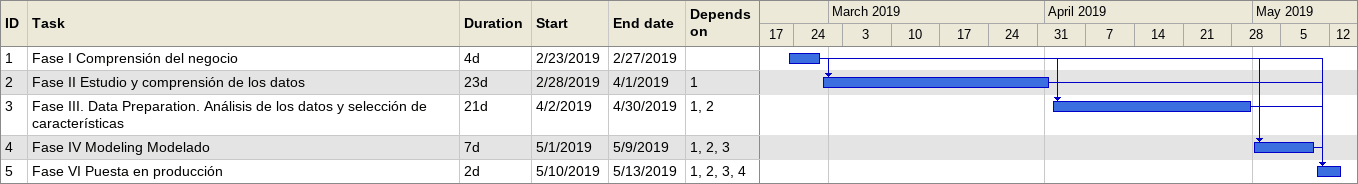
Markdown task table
| ID | Task | Duration | Start | Finish | Predecessors |
|---|---|---|---|---|---|
| 1 | Fase I Comprensión del negocio | 4d | 2019-02-23 | 2019-02-27 |  |
| 2 | Fase II Estudio y comprensión de los datos | 23d | 2019-02-28 | 2019-04-01 | 1 |
| 3 | Fase III. Data Preparation. Análisis de los datos y selección de características | 21d | 2019-04-02 | 2019-04-30 | 1, 2 |
| 4 | Fase IV Modeling Modelado | 7d | 2019-05-01 | 2019-05-09 | 1, 2, 3 |
| 5 | Fase VI Puesta en producción | 2d | 2019-05-10 | 2019-05-13 | 1, 2, 3, 4 |
